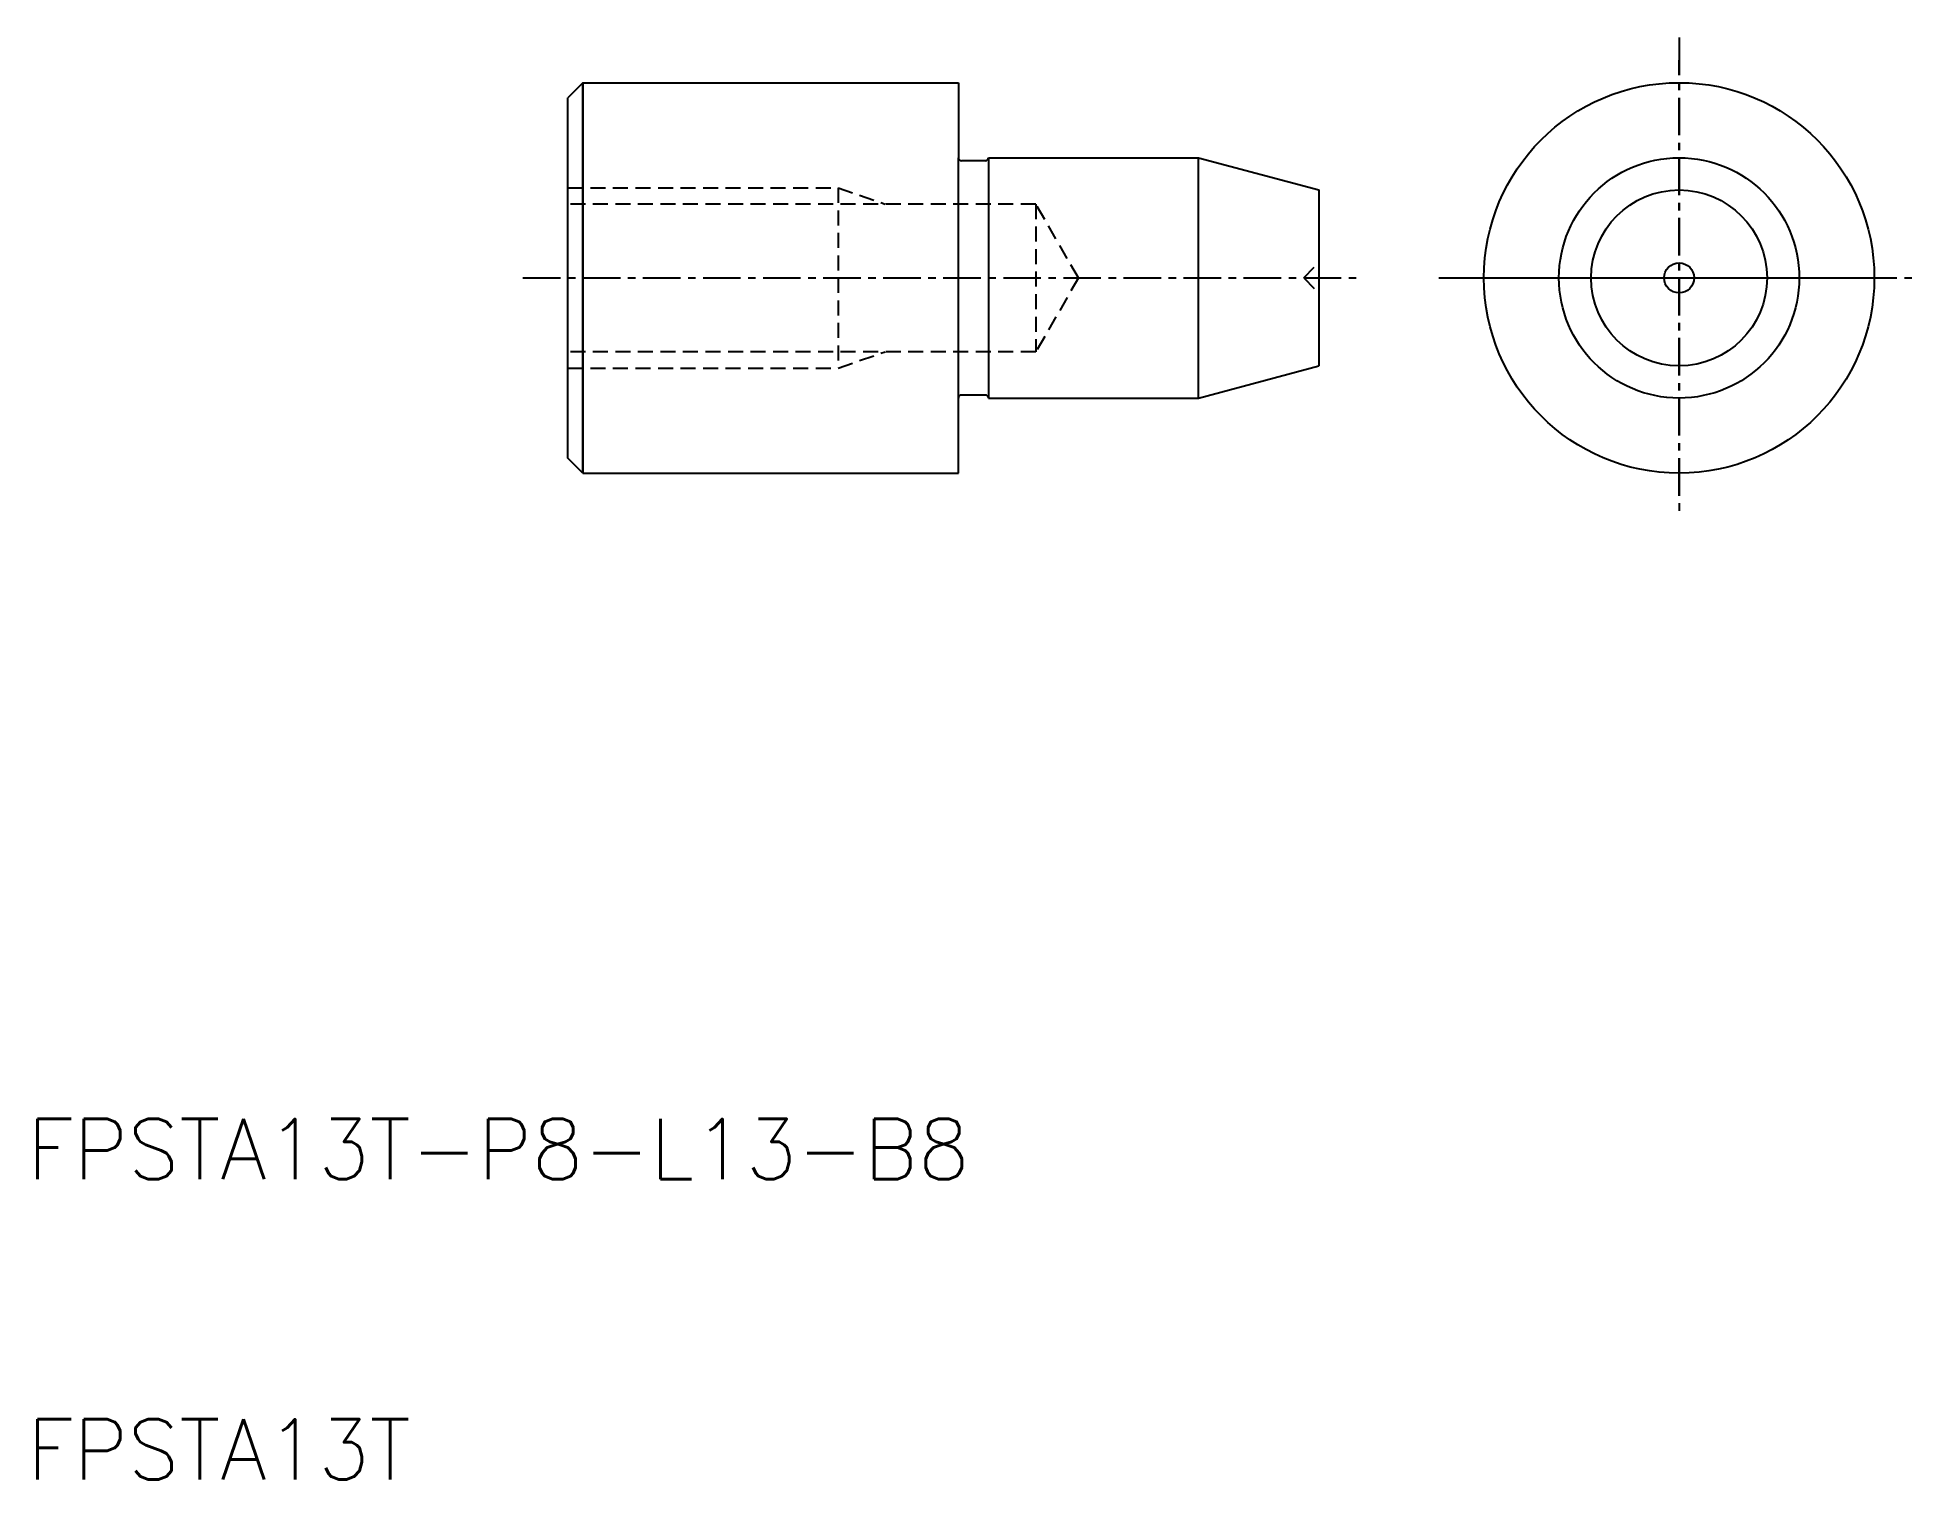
# Model space of a CAD drawing. Extents: x 10.3 to 73, y 10 to 58.
import ezdxf

# ---------------------------------------------------------------- set-up
doc = ezdxf.new("R2010")
doc.units = 0
doc.linetypes.add('CENTER', pattern=[2, 1.25, -0.25, 0.25, -0.25])
doc.linetypes.add('DASHED', pattern=[0.75, 0.5, -0.25])
doc.layers.get('0').update_dxf_attribs({"linetype": 'CONTINUOUS'})
doc.layers.add('CENTER', color=1, linetype='CENTER')
doc.styles.get("Standard").update_dxf_attribs({"font": 'txt.shx', "bigfont": 'extfont.shx'})

msp = doc.modelspace()

# ---------------------------------------------------------------- linework, layer by layer
at = {"color": 7, "linetype": 'CONTINUOUS'}
for p, q in [((28.5, 56.5), (28, 56)), ((28.5, 56.5), (28.5, 43.5)), ((28.5, 43.5), (28.5, 56.5)), ((28.5, 56.5), (41, 56.5)), ((41, 56.5), (41, 54)), ((28, 44), (28, 56)), ((41, 46), (41, 54)), ((41.9, 53.9), (41.1, 53.9)), ((42, 54), (49, 54)), ((42, 54), (42, 46)), ((49, 46), (49, 54)), ((49, 54), (53, 52.928)), ((53, 52.928), (53, 47.072)), ((49, 46), (53, 47.072)), ((41, 43.5), (41, 46)), ((41.9, 46.1), (41.1, 46.1)), ((42, 46), (49, 46)), ((28.5, 43.5), (28, 44)), ((28.5, 43.5), (41, 43.5))]:
    msp.add_line(p, q, dxfattribs=at)
at = {"color": 3, "linetype": 'DASHED'}
for p, q in [((28, 53), (37, 53)), ((37, 53), (37, 47)), ((37, 53), (38.563, 52.459)), ((43.581, 52.459), (28, 52.459)), ((45, 50), (43.581, 52.459)), ((43.581, 52.459), (43.581, 47.541)), ((52.5, 50), (53, 50.5)), ((45, 50), (43.581, 47.541)), ((52.5, 50), (53, 49.5)), ((43.581, 47.541), (28, 47.541)), ((28, 47), (37, 47)), ((37, 47), (38.563, 47.541))]:
    msp.add_line(p, q, dxfattribs=at)
at = {"color": 7, "linetype": 'CONTINUOUS'}
for radius in [6.5, 6.5, 4, 2.928, 0.5]:
    msp.add_circle((65, 50), radius, dxfattribs=at)
for centre, start, end in [((41.1, 54), 180, 270), ((41.9, 54), 270, 0), ((41.1, 46), 90, 180), ((41.9, 46), 0, 90)]:
    msp.add_arc(centre, 0.1, start, end, dxfattribs=at)
at = {"layer": 'CENTER', "color": 1, "linetype": 'CENTER'}
for p, q in [((65, 58), (65, 42)), ((65, 42.75), (65, 57.25)), ((26.5, 50), (54.5, 50)), ((57, 50), (73, 50)), ((57.75, 50), (72.25, 50))]:
    msp.add_line(p, q, dxfattribs=at)

# ---------------------------------------------------------------- texts
at = {"color": 7, "linetype": 'CONTINUOUS'}
for s, p in [('FPSTA13T-P8-L13-B8', (10, 20)), ('FPSTA13T', (10, 10))]:
    msp.add_text(s, height=2, dxfattribs=at).set_placement(p)

doc.saveas('drawing.dxf')
